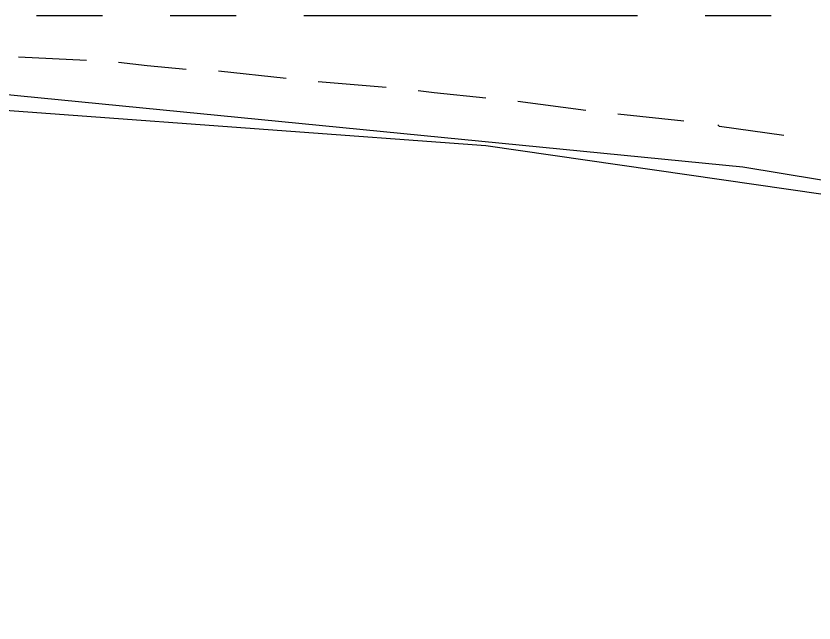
# Model space of a CAD drawing. Header units: feet. Extents: x -84 to 198, y -22 to 181.
# Drawn here: x 98.33 to 104.29, y 155.72 to 160.26 of the extents above; entities that cross this region are included whole.
import ezdxf

# ---------------------------------------------------------------- set-up
doc = ezdxf.new("R2010")
doc.units = ezdxf.units.FT
doc.layers.add('A-AREA-COMUN', color=252, linetype='CONTINUOUS')
doc.layers.add('A-LINEA', color=7, linetype='CONTINUOUS')

msp = doc.modelspace()

# ---------------------------------------------------------------- linework, layer by layer
at = {"layer": 'A-AREA-COMUN'}
for points in [[(133.888, 150.7733), (131.12, 151.4133), (130.048, 151.4133), (124.512, 153.8133), (119.552, 155.5733), (114.928, 156.9422), (109.568, 158.1689), (103.76, 159.1289), (97.6, 159.7333), (90.24, 159.8933), (85.2, 159.6622), (78.48, 158.8978), (72.832, 157.8489), (66.848, 156.3378), (60.88, 154.3822), (56, 152.4089)], [(92.64, 127.5733), (96.768, 144.9422), (90.56, 146.3822), (90.432, 147.5733), (90.72, 148.7289), (87.12, 149.6178), (87.12, 150.5778), (87.76, 153.1733), (87.36, 153.2089), (87.36, 153.9733), (83.648, 153.9733), (83.232, 159.3778), (88.608, 159.7689), (95.328, 159.7689), (101.84, 159.2889), (108.128, 158.3822), (115.968, 156.5689), (123.872, 153.9733), (128.288, 152.2133), (134.048, 149.3333)]]:
    msp.add_lwpolyline(points, dxfattribs=at)
at = {"layer": 'A-LINEA'}
for p, q in [((98.9733, 160.2578), (98.48, 160.2578)), ((99.9733, 160.2578), (99.48, 160.2578)), ((102.9733, 160.2578), (100.48, 160.2578)), ((103.9733, 160.2578), (103.48, 160.2578)), ((98.8533, 159.9244), (98.3467, 159.9511)), ((100.3467, 159.7911), (99.84, 159.8444)), ((101.0933, 159.7244), (100.5867, 159.7644)), ((102.5867, 159.5511), (102.08, 159.6178)), ((103.32, 159.4711), (102.8267, 159.5244))]:
    msp.add_line(p, q, dxfattribs=at)
for points in [[(99.6, 159.8578), (99.3067, 159.8844), (99.0933, 159.9111)], [(101.84, 159.6444), (101.4533, 159.6844), (101.3333, 159.6978)], [(104.0667, 159.3644), (103.5867, 159.4311), (103.5733, 159.4444)]]:
    msp.add_lwpolyline(points, dxfattribs=at)

doc.saveas('drawing.dxf')
